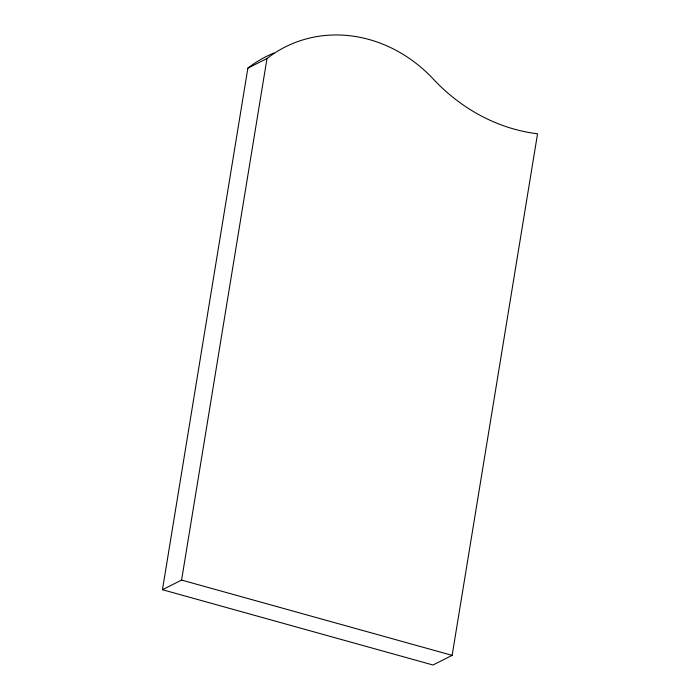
<?xml version="1.0" encoding="UTF-8"?>
<svg xmlns="http://www.w3.org/2000/svg" width="700" height="700" viewBox="0 0 700 700"><rect width="100%" height="100%" fill="white"/><g stroke="black" fill="none" stroke-linecap="round" stroke-linejoin="round"><path stroke-width="1.05" d="M247.861 68.154L266.998 58.502A138.574 123.944 63.2 0 1 433.449 79.214A174.317 155.907 63.2 0 0 537.548 133.787L452.139 655.358L433.002 665L162.452 589.715L247.861 68.154A138.574 123.944 63.2 0 1 273.954 53.016M162.452 589.715L181.589 580.072L266.998 58.502M181.589 580.072L452.139 655.358"/></g></svg>
